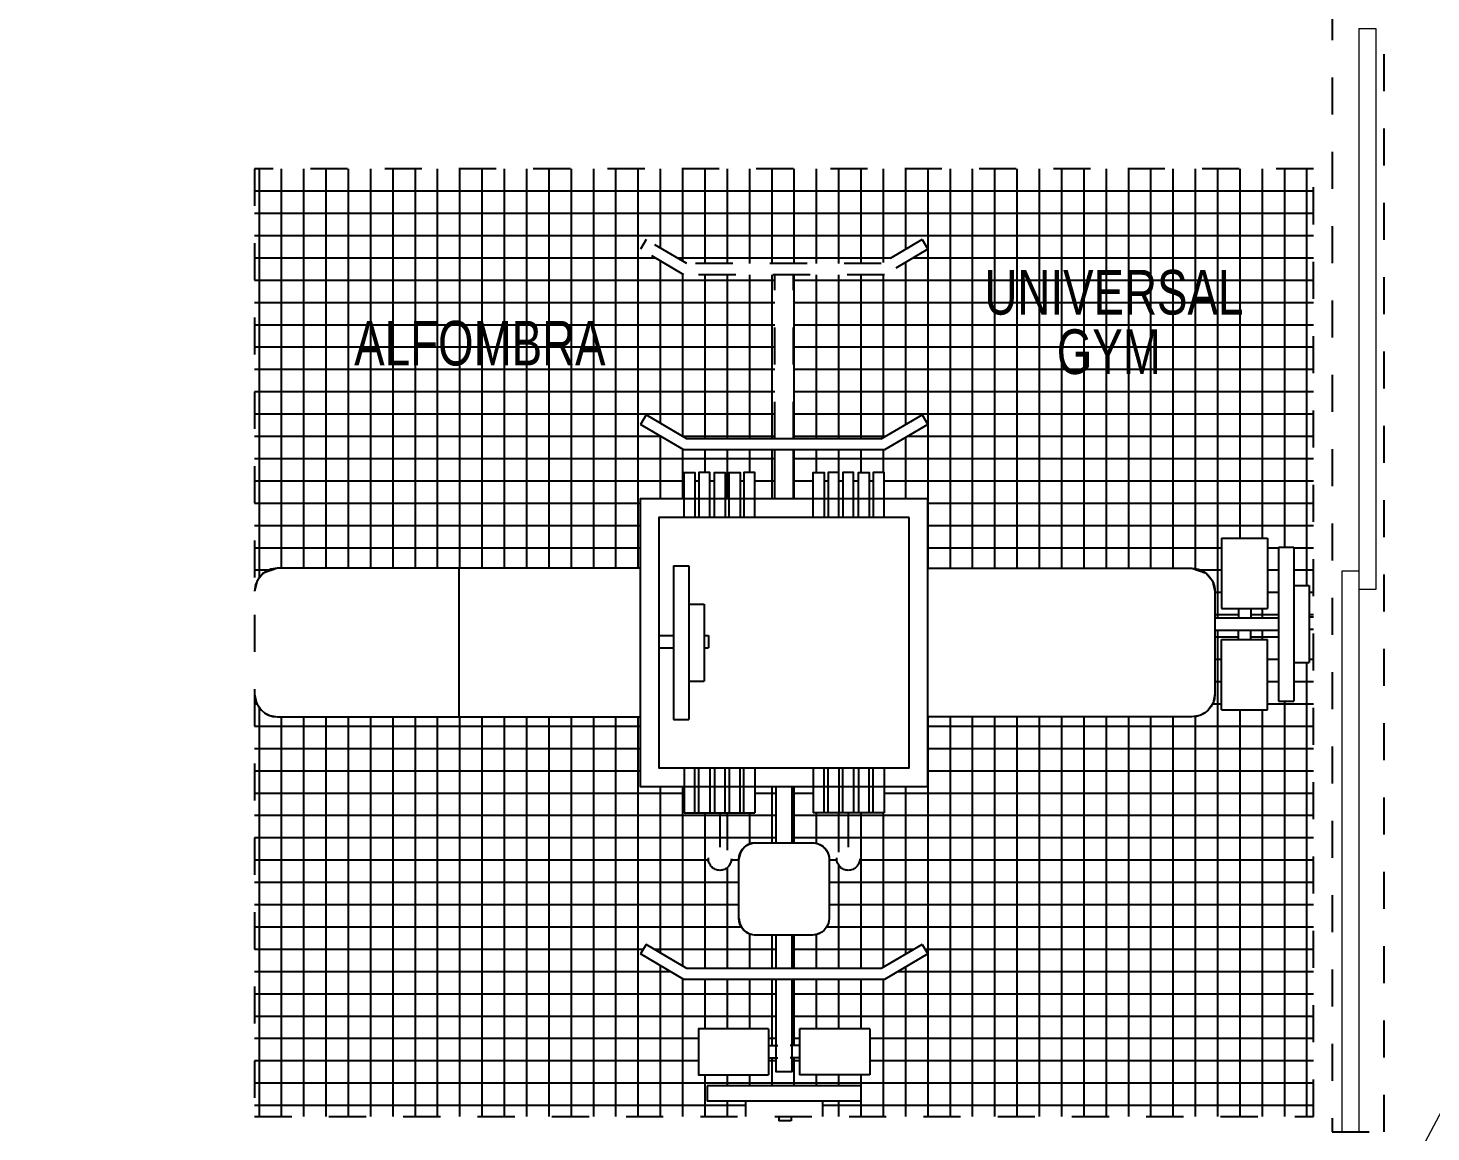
# Model space of a CAD drawing. Header units: metres. Extents: x -598 to 357, y -242 to 574.
# Drawn here: x -296.303 to -292.526, y 208.688 to 211.658 of the extents above; entities that cross this region are included whole.
import ezdxf

# ---------------------------------------------------------------- set-up
doc = ezdxf.new("R2010")
doc.units = ezdxf.units.M
doc.linetypes.add('HIDDEN', pattern=[0.375, 0.25, -0.125])
doc.linetypes.add('xref_Nivel TIPICO$0$HIDDEN2', pattern=[0.1875, 0.125, -0.0625])
for name, color, linetype in [('Muebles', 1, 'Continuous'), ('xref_Nivel PB$0$T-texto', 2, 'Continuous'), ('xref_Nivel TIPICO$0$D-dintel mamposteria', 1, 'Continuous')]:
    doc.layers.add(name, color=color, linetype=linetype)
doc.layers.add('Muro Mamspoteria', color=5, linetype='Continuous', lineweight=9)
doc.layers.add('xref_Nivel TIPICO$0$P-puerta', color=1, linetype='Continuous', lineweight=18)
doc.styles.add('SWISS', font='swisscl.ttf')
pattern_1 = [(0, (0, -100), (1.332267629550188e-17, 0.06), []), (90, (0, -100), (-0.06, 1.699661669294394e-17), [])]

# ---------------------------------------------------------------- blocks, each defined once
blk = doc.blocks.new('*U307')
at = {"layer": 'xref_Nivel TIPICO$0$D-dintel mamposteria', "linetype": 'xref_Nivel TIPICO$0$HIDDEN2', "ltscale": 0.5}
blk.add_lwpolyline([(0.1399995719503977, 1.18743628e-08), (0, 1.18743628e-08), (0, 5.83710274094534), (0.1399995719503977, 5.83710274094534)], close=True, dxfattribs=at)

msp = doc.modelspace()

# ---------------------------------------------------------------- hatches: boundary and pattern name
at = {"layer": 'Muebles', "true_color": 0x7aafdf}
h = msp.add_hatch(dxfattribs=at)
h.set_pattern_fill('_USER', color=143, scale=0.06, angle=-1.272221872585407e-14, style=0, double=1, pattern_type=0)
h.set_pattern_definition(pattern_1)
edge = h.paths.add_edge_path()
edge.add_arc((-293.169745408684, 210.1428461648043), 0.06169721256713956, 5.2807536121690646e-11, 89.99999999994719, ccw=False)
edge.add_line((-293.1080481961169, 210.1428461648043), (-293.1080481961168, 210.0711028772926))
edge.add_line((-293.1080481961168, 210.0711028772926), (-293.0445536773799, 210.0711028772927))
edge.add_line((-293.0445536773799, 210.0711028772927), (-293.0445536773797, 210.0964739452552))
edge.add_line((-293.0445536773797, 210.0964739452552), (-293.0900923021654, 210.096473945255))
edge.add_line((-293.0900923021654, 210.096473945255), (-293.0900923021661, 210.2852896739354))
edge.add_line((-293.0900923021661, 210.2852896739354), (-292.9658960527486, 210.2852896739354))
edge.add_line((-292.9658960527486, 210.2852896739354), (-292.9658960527483, 210.0964739452555))
edge.add_line((-292.9658960527483, 210.0964739452555), (-293.0114346775347, 210.0964739452553))
edge.add_line((-293.0114346775347, 210.0964739452553), (-293.0114346775341, 210.0711028772928))
edge.add_line((-293.0114346775341, 210.0711028772928), (-292.9365284693614, 210.071102877293))
edge.add_line((-292.9365284693614, 210.071102877293), (-292.9365284693618, 210.2615371263992))
edge.add_line((-292.9365284693618, 210.2615371263992), (-292.8951297195574, 210.2615371263993))
edge.add_line((-292.8951297195574, 210.2615371263993), (-292.895129719557, 210.1580402518853))
edge.add_line((-292.895129719557, 210.1580402518853), (-292.8537309697507, 210.1580402518854))
edge.add_line((-292.8537309697507, 210.1580402518854), (-292.8537309697506, 210.0238199923966))
edge.add_line((-292.8537309697506, 210.0238199923966), (-292.8425579658716, 210.0238199923944))
edge.add_line((-292.8425579658716, 210.0238199923944), (-292.8425579658715, 211.2795433773705))
edge.add_line((-292.8425579658715, 211.2795433773705), (-295.6925579658711, 211.2795433773707))
edge.add_line((-295.6925579658711, 211.2795433773707), (-295.6925579658713, 210.142846164804))
edge.add_arc((-295.6308607533043, 210.142846164804), 0.06169721256702587, 89.99999999968333, 180.0000000000528, ccw=False)
edge.add_line((-295.630860753304, 210.2045433773711), (-294.6545270315606, 210.2045433773708))
edge.add_line((-294.6545270315606, 210.2045433773708), (-294.6545270315605, 210.3915124430601))
edge.add_line((-294.6545270315605, 210.3915124430601), (-294.5366694169927, 210.3915124430601))
edge.add_line((-294.5366694169927, 210.3915124430601), (-294.5366694169928, 210.4621666419554))
edge.add_line((-294.5366694169928, 210.4621666419554), (-294.5074912069706, 210.4621666419553))
edge.add_line((-294.5074912069706, 210.4621666419553), (-294.5074912069704, 210.39151244306))
edge.add_line((-294.5074912069704, 210.39151244306), (-294.4969134646235, 210.39151244306))
edge.add_line((-294.4969134646235, 210.39151244306), (-294.4969134646236, 210.4621666419552))
edge.add_line((-294.4969134646236, 210.4621666419552), (-294.4677352546015, 210.4621666419559))
edge.add_line((-294.4677352546015, 210.4621666419559), (-294.4677352546014, 210.39151244306))
edge.add_line((-294.4677352546014, 210.39151244306), (-294.4549074670146, 210.39151244306))
edge.add_line((-294.4549074670146, 210.39151244306), (-294.4549074670151, 210.4621666419551))
edge.add_line((-294.4549074670151, 210.4621666419551), (-294.4257292569929, 210.4621666419554))
edge.add_line((-294.4257292569929, 210.4621666419554), (-294.4257292569925, 210.39151244306))
edge.add_line((-294.4257292569925, 210.39151244306), (-294.4151515146457, 210.39151244306))
edge.add_line((-294.4151515146457, 210.39151244306), (-294.4151515146457, 210.4621666419555))
edge.add_line((-294.4151515146457, 210.4621666419555), (-294.3859733046236, 210.4621666419555))
edge.add_line((-294.3859733046236, 210.4621666419555), (-294.3859733046236, 210.39151244306))
edge.add_line((-294.3859733046236, 210.39151244306), (-294.3753955622765, 210.3915124430599))
edge.add_line((-294.3753955622765, 210.3915124430599), (-294.3753955622765, 210.4621666419559))
edge.add_line((-294.3753955622765, 210.4621666419559), (-294.3462173522547, 210.4621666419555))
edge.add_line((-294.3462173522547, 210.4621666419555), (-294.3462173522545, 210.39151244306))
edge.add_line((-294.3462173522545, 210.39151244306), (-294.2925579658712, 210.39151244306))
edge.add_line((-294.2925579658712, 210.39151244306), (-294.2925579658713, 210.5228769397315))
edge.add_line((-294.2925579658713, 210.5228769397315), (-294.5375387676335, 210.5228769397316))
edge.add_line((-294.5375387676335, 210.5228769397316), (-294.654310107494, 210.5916697887997))
edge.add_line((-294.654310107494, 210.5916697887997), (-294.6390824327067, 210.6175177659073))
edge.add_line((-294.6390824327067, 210.6175177659073), (-294.5293588788123, 210.5528769397316))
edge.add_line((-294.5293588788123, 210.5528769397316), (-294.2925579658714, 210.5528769397316))
edge.add_line((-294.2925579658714, 210.5528769397316), (-294.2925579658713, 210.9942846560669))
edge.add_line((-294.2925579658713, 210.9942846560669), (-294.5375387676335, 210.9942846560669))
edge.add_line((-294.5375387676335, 210.9942846560669), (-294.6543101074943, 211.063077505135))
edge.add_line((-294.6543101074943, 211.063077505135), (-294.6390824327068, 211.0889254822429))
edge.add_line((-294.6390824327068, 211.0889254822429), (-294.5293588788124, 211.0242846560669))
edge.add_line((-294.5293588788124, 211.0242846560669), (-294.0057570529304, 211.0242846560668))
edge.add_line((-294.0057570529304, 211.0242846560668), (-293.8960334990363, 211.088925482243))
edge.add_line((-293.8960334990363, 211.088925482243), (-293.8808058242489, 211.0630775051354))
edge.add_line((-293.8808058242489, 211.0630775051354), (-293.9975771641094, 210.994284656067))
edge.add_line((-293.9975771641094, 210.994284656067), (-294.2425579658713, 210.994284656067))
edge.add_line((-294.2425579658713, 210.994284656067), (-294.2425579658714, 210.5528769397316))
edge.add_line((-294.2425579658714, 210.5528769397316), (-294.0057570529303, 210.5528769397316))
edge.add_line((-294.0057570529303, 210.5528769397316), (-293.8960334990362, 210.6175177659075))
edge.add_line((-293.8960334990362, 210.6175177659075), (-293.8808058242487, 210.5916697887998))
edge.add_line((-293.8808058242487, 210.5916697887998), (-293.9975771641093, 210.5228769397316))
edge.add_line((-293.9975771641093, 210.5228769397316), (-294.2425579658713, 210.5228769397315))
edge.add_line((-294.2425579658713, 210.5228769397315), (-294.2425579658712, 210.3915124430599))
edge.add_line((-294.2425579658712, 210.3915124430599), (-294.1888985794889, 210.3915124430599))
edge.add_line((-294.1888985794889, 210.3915124430599), (-294.1888985794889, 210.4621666419559))
edge.add_line((-294.1888985794889, 210.4621666419559), (-294.1597203694669, 210.4621666419558))
edge.add_line((-294.1597203694669, 210.4621666419558), (-294.1597203694668, 210.3915124430598))
edge.add_line((-294.1597203694668, 210.3915124430598), (-294.1491426271198, 210.3915124430598))
edge.add_line((-294.1491426271198, 210.3915124430598), (-294.1491426271198, 210.4621666419559))
edge.add_line((-294.1491426271198, 210.4621666419559), (-294.1199644170977, 210.4621666419561))
edge.add_line((-294.1199644170977, 210.4621666419561), (-294.1199644170975, 210.3915124430598))
edge.add_line((-294.1199644170975, 210.3915124430598), (-294.1093866747511, 210.3915124430598))
edge.add_line((-294.1093866747511, 210.3915124430598), (-294.1093866747508, 210.4621666419559))
edge.add_line((-294.1093866747508, 210.4621666419559), (-294.0802084647285, 210.4621666419557))
edge.add_line((-294.0802084647285, 210.4621666419557), (-294.0802084647288, 210.3915124430598))
edge.add_line((-294.0802084647288, 210.3915124430598), (-294.067380677142, 210.3915124430598))
edge.add_line((-294.067380677142, 210.3915124430598), (-294.067380677142, 210.4621666419562))
edge.add_line((-294.067380677142, 210.4621666419562), (-294.03820246712, 210.4621666419562))
edge.add_line((-294.03820246712, 210.4621666419562), (-294.0382024671199, 210.3915124430598))
edge.add_line((-294.0382024671199, 210.3915124430598), (-294.0276247247729, 210.3915124430598))
edge.add_line((-294.0276247247729, 210.3915124430598), (-294.027624724773, 210.4621666419561))
edge.add_line((-294.027624724773, 210.4621666419561), (-293.9984465147508, 210.4621666419562))
edge.add_line((-293.9984465147508, 210.4621666419562), (-293.9984465147508, 210.3915124430596))
edge.add_line((-293.9984465147508, 210.3915124430596), (-293.8805889001821, 210.3915124430596))
edge.add_line((-293.8805889001821, 210.3915124430596), (-293.8805889001821, 210.204543377371))
edge.add_line((-293.8805889001821, 210.204543377371), (-293.169745408684, 210.2045433773714))
h = msp.add_hatch(dxfattribs=at)
h.set_pattern_fill('_USER', color=143, scale=0.06, angle=-1.272221872585407e-14, style=0, double=1, pattern_type=0)
h.set_pattern_definition(pattern_1)
edge = h.paths.add_edge_path()
edge.add_line((-292.8425579658717, 208.7295433773702), (-292.8425579658716, 209.9907009925491))
edge.add_line((-292.8425579658716, 209.9907009925491), (-292.8537309697506, 209.9907009925508))
edge.add_line((-292.8537309697506, 209.9907009925508), (-292.8537309697502, 209.9510465028573))
edge.add_line((-292.8537309697502, 209.9510465028573), (-292.8951297195564, 209.9510465028574))
edge.add_line((-292.8951297195564, 209.9510465028574), (-292.8951297195563, 209.8475496283434))
edge.add_line((-292.8951297195563, 209.8475496283434), (-292.9365284693613, 209.847549628343))
edge.add_line((-292.9365284693613, 209.847549628343), (-292.9365284693616, 210.0379838774496))
edge.add_line((-292.9365284693616, 210.0379838774496), (-293.0114346775345, 210.0379838774494))
edge.add_line((-293.0114346775345, 210.0379838774494), (-293.0114346775341, 210.0126128094868))
edge.add_line((-293.0114346775341, 210.0126128094868), (-292.9658960527482, 210.0126128094869))
edge.add_line((-292.9658960527482, 210.0126128094869), (-292.9658960527482, 209.823797080809))
edge.add_line((-292.9658960527482, 209.823797080809), (-293.090092302165, 209.8237970808086))
edge.add_line((-293.090092302165, 209.8237970808086), (-293.0900923021654, 210.0126128094865))
edge.add_line((-293.0900923021654, 210.0126128094865), (-293.0445536773797, 210.0126128094867))
edge.add_line((-293.0445536773797, 210.0126128094867), (-293.0445536773796, 210.0379838774491))
edge.add_line((-293.0445536773796, 210.0379838774491), (-293.1080481961168, 210.037983877449))
edge.add_line((-293.1080481961168, 210.037983877449), (-293.1080481961167, 209.8662405899379))
edge.add_arc((-293.1697454086837, 209.866240589938), 0.06169721256702587, 269.9999999999472, 359.99999999994725, ccw=False)
edge.add_line((-293.1697454086838, 209.804543377371), (-293.8805889001822, 209.804543377371))
edge.add_line((-293.8805889001822, 209.804543377371), (-293.8805889001823, 209.6175743116814))
edge.add_line((-293.8805889001823, 209.6175743116814), (-293.9984465147503, 209.6175743116814))
edge.add_line((-293.9984465147503, 209.6175743116814), (-293.9984465147502, 209.546920112786))
edge.add_line((-293.9984465147502, 209.546920112786), (-294.0276247247726, 209.5469201127863))
edge.add_line((-294.0276247247726, 209.5469201127863), (-294.0947975697392, 209.5469201127865))
edge.add_line((-294.0947975697392, 209.5469201127865), (-294.0947975697393, 209.4538856257635))
edge.add_arc((-294.0947975697393, 209.4229117307368), 0.03097389502670467, -90.00000000010522, 90, ccw=False)
edge.add_arc((-294.0947975697392, 209.4229117307368), 0.03097389502670467, 90.00000000010522, 269.99999999978974, ccw=False)
edge.add_line((-294.0947975697393, 209.4538856257635), (-294.0947975697392, 209.5469201127867))
edge.add_line((-294.0947975697392, 209.5469201127867), (-294.1093866747503, 209.5469201127866))
edge.add_line((-294.1093866747503, 209.5469201127866), (-294.1888985794887, 209.5469201127866))
edge.add_line((-294.1888985794887, 209.5469201127866), (-294.1888985794886, 209.6175743116816))
edge.add_line((-294.1888985794886, 209.6175743116816), (-294.2464993497538, 209.6175743116816))
edge.add_line((-294.2464993497538, 209.6175743116816), (-294.2464993497538, 209.4662366237085))
edge.add_line((-294.2464993497538, 209.4662366237085), (-294.1914368771855, 209.4662366237084))
edge.add_arc((-294.1914368771853, 209.4209517943528), 0.04528482935558031, 7.190692485892214e-11, 90.00000000021578, ccw=False)
edge.add_line((-294.1461520478297, 209.4209517943529), (-294.1461520478297, 209.263164966139))
edge.add_arc((-294.1914368771855, 209.2631649661388), 0.04528482935580769, -90, 1.439275365555659e-10, ccw=False)
edge.add_line((-294.1914368771855, 209.2178801367831), (-294.2464993497539, 209.2178801367831))
edge.add_line((-294.2464993497539, 209.2178801367831), (-294.2464993497539, 209.1281885540218))
edge.add_line((-294.2464993497539, 209.1281885540218), (-294.0057570529305, 209.1281885540217))
edge.add_line((-294.0057570529305, 209.1281885540217), (-293.8960334990364, 209.1928293801978))
edge.add_line((-293.8960334990364, 209.1928293801978), (-293.8808058242489, 209.1669814030901))
edge.add_line((-293.8808058242489, 209.1669814030901), (-293.9975771641095, 209.0981885540221))
edge.add_line((-293.9975771641095, 209.0981885540221), (-294.2464993497539, 209.098188554022))
edge.add_line((-294.2464993497539, 209.098188554022), (-294.246499349754, 208.9203660849998))
edge.add_line((-294.246499349754, 208.9203660849998), (-294.2256273979871, 208.9203660849998))
edge.add_line((-294.2256273979871, 208.9203660849998), (-294.2256273979872, 208.9659047097857))
edge.add_line((-294.2256273979872, 208.9659047097857), (-294.0368116693072, 208.9659047097855))
edge.add_line((-294.0368116693072, 208.9659047097855), (-294.036811669307, 208.8417084603686))
edge.add_line((-294.036811669307, 208.8417084603686), (-294.225627397987, 208.8417084603681))
edge.add_line((-294.225627397987, 208.8417084603681), (-294.2256273979871, 208.8872470851545))
edge.add_line((-294.2256273979871, 208.8872470851545), (-294.2464993497539, 208.8872470851541))
edge.add_line((-294.2464993497539, 208.8872470851541), (-294.2464993497539, 208.8497317874661))
edge.add_line((-294.2464993497539, 208.8497317874661), (-294.2886165819886, 208.8497317874661))
edge.add_line((-294.2886165819886, 208.8497317874661), (-294.2886165819887, 208.8872470851541))
edge.add_line((-294.2886165819887, 208.8872470851541), (-294.3094885337555, 208.8872470851542))
edge.add_line((-294.3094885337555, 208.8872470851542), (-294.3094885337554, 208.8417084603685))
edge.add_line((-294.3094885337554, 208.8417084603685), (-294.4983042624336, 208.8417084603682))
edge.add_line((-294.4983042624336, 208.8417084603682), (-294.4983042624339, 208.9659047097852))
edge.add_line((-294.4983042624339, 208.9659047097852), (-294.3094885337557, 208.9659047097854))
edge.add_line((-294.3094885337557, 208.9659047097854), (-294.3094885337556, 208.9203660849997))
edge.add_line((-294.3094885337556, 208.9203660849997), (-294.2886165819886, 208.9203660849996))
edge.add_line((-294.2886165819886, 208.9203660849996), (-294.2886165819885, 209.0981885540219))
edge.add_line((-294.2886165819885, 209.0981885540219), (-294.5375387676336, 209.0981885540218))
edge.add_line((-294.5375387676336, 209.0981885540218), (-294.6543101074944, 209.1669814030899))
edge.add_line((-294.6543101074944, 209.1669814030899), (-294.6390824327067, 209.1928293801976))
edge.add_line((-294.6390824327067, 209.1928293801976), (-294.5293588788126, 209.1281885540218))
edge.add_line((-294.5293588788126, 209.1281885540218), (-294.2886165819887, 209.1281885540217))
edge.add_line((-294.2886165819887, 209.1281885540217), (-294.2886165819885, 209.2178801367832))
edge.add_line((-294.2886165819885, 209.2178801367832), (-294.3436790545571, 209.2178801367832))
edge.add_arc((-294.3436790545571, 209.2631649661389), 0.045284829355694, 179.9999999999281, 270, ccw=False)
edge.add_line((-294.3889638839128, 209.263164966139), (-294.3889638839129, 209.4209517943528))
edge.add_arc((-294.3436790545572, 209.4209517943529), 0.045284829355694, 89.99999999985619, 180.0000000001438, ccw=False)
edge.add_line((-294.3436790545571, 209.4662366237087), (-294.2886165819887, 209.4662366237085))
edge.add_line((-294.2886165819887, 209.4662366237085), (-294.2886165819886, 209.6175743116816))
edge.add_line((-294.2886165819886, 209.6175743116816), (-294.3462173522541, 209.6175743116817))
edge.add_line((-294.3462173522541, 209.6175743116817), (-294.3462173522543, 209.5469201127866))
edge.add_line((-294.3462173522543, 209.5469201127866), (-294.3753955622764, 209.5469201127864))
edge.add_line((-294.3753955622764, 209.5469201127864), (-294.4403183620034, 209.5469201127864))
edge.add_line((-294.4403183620034, 209.5469201127864), (-294.4403183620032, 209.4538856257636))
edge.add_arc((-294.4403183620032, 209.4229117307369), 0.03097389502664782, -90, 90.00000000010522, ccw=False)
edge.add_arc((-294.4403183620031, 209.4229117307368), 0.03097389502653414, 90.00000000021032, 269.99999999989484, ccw=False)
edge.add_line((-294.4403183620032, 209.4538856257633), (-294.4403183620034, 209.5469201127866))
edge.add_line((-294.4403183620034, 209.5469201127866), (-294.4549074670146, 209.5469201127866))
edge.add_line((-294.4549074670146, 209.5469201127866), (-294.5366694169924, 209.5469201127865))
edge.add_line((-294.5366694169924, 209.5469201127865), (-294.5366694169923, 209.6175743116818))
edge.add_line((-294.5366694169923, 209.6175743116818), (-294.6545270315606, 209.6175743116818))
edge.add_line((-294.6545270315606, 209.6175743116818), (-294.6545270315606, 209.8045433773707))
edge.add_line((-294.6545270315606, 209.8045433773707), (-295.6308607533043, 209.8045433773705))
edge.add_arc((-295.6308607533044, 209.8662405899375), 0.06169721256696903, 180, 270.00000000010556, ccw=False)
edge.add_line((-295.6925579658713, 209.8662405899375), (-295.6925579658716, 208.7295433773706))
edge.add_line((-295.6925579658716, 208.7295433773706), (-294.3710548403851, 208.7295433773705))
edge.add_line((-294.3710548403851, 208.7295433773705), (-294.3710548403855, 208.7709421271766))
edge.add_line((-294.3710548403855, 208.7709421271766), (-294.474551714899, 208.7709421271764))
edge.add_line((-294.474551714899, 208.7709421271764), (-294.4745517148995, 208.8123408769814))
edge.add_line((-294.4745517148995, 208.8123408769814), (-294.0605642168433, 208.8123408769816))
edge.add_line((-294.0605642168433, 208.8123408769816), (-294.0605642168434, 208.770942127177))
edge.add_line((-294.0605642168434, 208.770942127177), (-294.1640610913573, 208.7709421271769))
edge.add_line((-294.1640610913573, 208.7709421271769), (-294.1640610913573, 208.7295433773704))
edge.add_line((-294.1640610913573, 208.7295433773704), (-292.8425579658717, 208.7295433773702))

# ---------------------------------------------------------------- linework, layer by layer
at = {"layer": 'Muebles', "color": 1, "linetype": 'HIDDEN', "ltscale": 0.3}
for p, q in [((-294.639082432707, 211.0889254822428), (-294.6543101074944, 211.0630775051349)), ((-293.8960334990365, 211.0889254822428), (-293.880805824249, 211.0630775051353)), ((-294.2925579658715, 210.5528769397316), (-294.2925579658714, 210.9942846560661)), ((-294.2425579658715, 210.5528769397312), (-294.2425579658715, 210.9942846560662)), ((-294.4403183620035, 209.5469201127866), (-294.4403183620033, 209.4538856257632)), ((-294.0947975697393, 209.5469201127864), (-294.0947975697395, 209.4538856257633))]:
    msp.add_line(p, q, dxfattribs=at)
at = {"layer": 'Muebles', "color": 1}
for p, q in [((-294.2925579658714, 210.3915124430598), (-294.2925579658714, 210.5228769397306)), ((-294.2425579658714, 210.39151244306), (-294.2425579658715, 210.5228769397308)), ((-293.0900923021661, 210.2852896739354), (-293.0900923021656, 210.0964739452551)), ((-293.0900923021661, 210.2852896739354), (-292.9658960527486, 210.2852896739354)), ((-292.9658960527486, 210.2852896739354), (-292.9658960527483, 210.0964739452555)), ((-292.9365284693618, 210.2615371263992), (-292.8951297195574, 210.2615371263993)), ((-292.9365284693618, 210.2615371263992), (-292.9365284693613, 209.847549628343)), ((-292.8951297195574, 210.2615371263993), (-292.8951297195566, 209.8475496283434)), ((-295.1426938924324, 210.2045433773708), (-295.1426938924324, 209.8045433773706)), ((-294.5649710088278, 210.2115371263995), (-294.5235722590234, 210.2115371263995)), ((-294.5649710088278, 210.2115371263995), (-294.5649710088272, 209.7975496283436)), ((-294.5235722590234, 210.2115371263995), (-294.5235722590226, 209.7975496283436)), ((-292.8951297195574, 210.1580402518853), (-292.8537309697509, 210.1580402518855)), ((-292.8537309697509, 210.1580402518855), (-292.8537309697505, 209.9510465028573)), ((-294.5235722590232, 210.1080402518855), (-294.482173509217, 210.1080402518857)), ((-294.482173509217, 210.1080402518857), (-294.4821735092163, 209.9010465028577)), ((-293.1080481961166, 210.0711028772926), (-292.9365284693616, 210.071102877293)), ((-293.0900923021656, 210.0964739452551), (-292.9658960527483, 210.0964739452555)), ((-293.0445536773798, 210.0964739452552), (-293.04455367738, 210.0711028772928)), ((-293.0445536773797, 210.0915695559235), (-293.0445536773797, 210.0915695559235)), ((-293.0114346775345, 210.0964739452553), (-293.0114346775343, 210.0711028772928)), ((-292.8537309697508, 210.0738199923965), (-292.8425579658715, 210.0738199923943)), ((-293.1080481961168, 210.0379838774489), (-292.9365284693613, 210.0379838774496)), ((-293.0445536773797, 210.0126128094869), (-293.0445536773797, 210.0379838774492)), ((-293.0114346775343, 210.0126128094868), (-293.0114346775344, 210.0379838774492)), ((-292.8537309697506, 210.0407009925507), (-292.8425579658717, 210.040700992549)), ((-294.6045270315607, 210.0238199923969), (-294.5649710088273, 210.023819992395)), ((-294.4821735092165, 210.0238199923969), (-294.4710005053376, 210.0238199923947)), ((-294.4710005053376, 210.0238199923947), (-294.4710005053376, 209.9907009925514)), ((-293.0900923021651, 209.8237970808086), (-293.0900923021654, 210.0126128094865)), ((-293.0900923021654, 210.0126128094865), (-292.9658960527484, 210.0126128094869)), ((-293.0445536773797, 210.0175171988207), (-293.0445536773797, 210.0175171988207)), ((-292.9658960527483, 209.823797080809), (-292.9658960527484, 210.0126128094869)), ((-294.6045270315606, 209.9907009925512), (-294.5649710088275, 209.9907009925495)), ((-294.4821735092166, 209.9907009925514), (-294.4710005053375, 209.9907009925495)), ((-292.8951297195569, 209.9510465028574), (-292.8537309697505, 209.9510465028573)), ((-294.5235722590227, 209.9010465028577), (-294.4821735092163, 209.9010465028577)), ((-292.9365284693613, 209.847549628343), (-292.8951297195566, 209.8475496283434)), ((-293.0900923021651, 209.8237970808086), (-292.9658960527483, 209.823797080809)), ((-294.5649710088272, 209.7975496283436), (-294.5235722590226, 209.7975496283436)), ((-294.6390824327069, 209.1928293801976), (-294.6543101074945, 209.1669814030897)), ((-293.8960334990367, 209.1928293801979), (-293.880805824249, 209.16698140309)), ((-294.3094885337558, 208.9659047097853), (-294.3094885337556, 208.8417084603682)), ((-294.0368116693073, 208.9659047097855), (-294.2256273979874, 208.9659047097855)), ((-294.2256273979874, 208.9659047097855), (-294.2256273979872, 208.841708460368)), ((-294.0368116693073, 208.9659047097855), (-294.0368116693071, 208.8417084603685)), ((-294.3094885337557, 208.9203660849996), (-294.2841174657933, 208.9203660849996)), ((-294.3045841444219, 208.9203660849993), (-294.3045841444219, 208.9203660849993)), ((-294.2256273979874, 208.9203660849996), (-294.2509984659499, 208.9203660849996)), ((-294.2305317873191, 208.9203660849996), (-294.2305317873191, 208.9203660849996)), ((-294.3094885337557, 208.8872470851541), (-294.2841174657933, 208.887247085154)), ((-294.2256273979874, 208.8872470851543), (-294.2509984659497, 208.8872470851539)), ((-294.0368116693071, 208.8417084603685), (-294.2256273979872, 208.841708460368)), ((-294.4745517148996, 208.8123408769813), (-294.4745517148992, 208.7709421271763)), ((-294.0605642168435, 208.8123408769815), (-294.4745517148996, 208.8123408769813)), ((-294.0605642168435, 208.8123408769815), (-294.0605642168436, 208.7709421271769)), ((-294.0605642168436, 208.7709421271769), (-294.4745517148992, 208.7709421271763)), ((-294.3710548403856, 208.7709421271766), (-294.3710548403853, 208.7295433773702)), ((-294.1640610913574, 208.7709421271769), (-294.1640610913574, 208.7295433773708)), ((-294.2814003506919, 208.7295433773705), (-294.2814003506936, 208.7183703734914)), ((-294.2482813508483, 208.7183703734913), (-294.2814003506918, 208.7183703734915)), ((-294.2482813508462, 208.7295433773706), (-294.2482813508483, 208.7183703734913))]:
    msp.add_line(p, q, dxfattribs=at)
at = {"layer": 'Muebles', "color": 1, "linetype": 'HIDDEN', "ltscale": 0.3}
msp.add_lwpolyline([(-292.8425579658715, 211.2795433773704), (-295.6925579658712, 211.2795433773705), (-295.6925579658717, 208.7295433773705), (-292.8425579658719, 208.7295433773701)], close=True, dxfattribs=at)
for points in [[(-293.8960334990365, 211.0889254822428), (-294.0057570529307, 211.0242846560668), (-294.5293588788127, 211.0242846560668), (-294.6390824327067, 211.0889254822427)], [(-293.880805824249, 211.0630775051353), (-293.9975771641095, 210.994284656067), (-294.5375387676337, 210.9942846560668), (-294.6543101074943, 211.0630775051348)]]:
    msp.add_lwpolyline(points, dxfattribs=at)
at = {"layer": 'Muebles', "color": 1}
for points in [[(-294.6390824327073, 210.6175177659072), (-294.6543101074946, 210.5916697887994)], [(-294.0057570529305, 210.5528769397314), (-294.5293588788125, 210.5528769397314), (-294.6390824327067, 210.6175177659072)], [(-294.0057570529308, 210.5528769397317), (-293.8960334990367, 210.6175177659075), (-293.8808058242491, 210.5916697887998)], [(-293.8808058242489, 210.5916697887998), (-293.9975771641094, 210.5228769397315), (-294.5375387676336, 210.5228769397315), (-294.6543101074942, 210.5916697887995)], [(-294.5366694169928, 210.3415124430601), (-294.5366694169929, 210.4621666419553), (-294.5074912069708, 210.4621666419552), (-294.5074912069705, 210.3415124430603)], [(-294.4677352546015, 210.3415124430601), (-294.4677352546017, 210.4621666419557), (-294.4969134646238, 210.4621666419552), (-294.4969134646236, 210.34151244306)], [(-294.4549074670144, 210.34151244306), (-294.4549074670152, 210.462166641955), (-294.425729256993, 210.4621666419553), (-294.4257292569923, 210.34151244306)], [(-294.4151515146459, 210.34151244306), (-294.4151515146459, 210.4621666419554), (-294.3859733046237, 210.4621666419554), (-294.3859733046239, 210.3415124430603)], [(-294.3462173522546, 210.3415124430604), (-294.3462173522548, 210.4621666419554), (-294.3753955622768, 210.4621666419557), (-294.3753955622767, 210.3415124430603)], [(-294.188898579489, 210.3415124430607), (-294.188898579489, 210.4621666419559), (-294.159720369467, 210.4621666419557), (-294.1597203694668, 210.3415124430605)], [(-294.1199644170976, 210.3415124430607), (-294.1199644170979, 210.462166641956), (-294.1491426271199, 210.4621666419558), (-294.14914262712, 210.3415124430603)], [(-294.0802084647291, 210.3415124430605), (-294.0802084647286, 210.4621666419557), (-294.1093866747509, 210.4621666419557), (-294.1093866747514, 210.3415124430607)], [(-294.0673806771421, 210.3415124430605), (-294.0673806771421, 210.4621666419561), (-294.0382024671201, 210.462166641956), (-294.03820246712, 210.3415124430608)], [(-293.9984465147509, 210.341512443061), (-293.9984465147509, 210.4621666419561), (-294.0276247247731, 210.4621666419561), (-294.0276247247729, 210.3415124430607)], [(-295.6308607533045, 210.204543377371), (-295.669283594915, 210.1911186339875), (-295.686013067128, 210.1705006096265), (-295.6925579658715, 210.1428461648041)], [(-293.1697454086848, 210.2045433773729), (-293.1313225670742, 210.1911186339897), (-293.114593094861, 210.1705006096285), (-293.1080481961176, 210.142846164806)], [(-295.6925579658719, 209.8662405899374), (-295.6876699185299, 209.8421726696918), (-295.6744872706911, 209.8226140725509), (-295.6657634055192, 209.8153647517926), (-295.6521212602041, 209.8083222259679), (-295.6308607533047, 209.8045433773704)], [(-293.108048196117, 209.8662405899394), (-293.1129362434588, 209.842172669694), (-293.1261188912977, 209.822614072553), (-293.1348427564696, 209.8153647517946), (-293.1484849017847, 209.8083222259698), (-293.169745408684, 209.8045433773726)], [(-294.5366694169924, 209.6675743116814), (-294.5366694169925, 209.5469201127864)], [(-294.5074912069705, 209.5469201127864), (-294.5074912069704, 209.6675743116817)], [(-294.4969134646234, 209.5469201127863), (-294.4969134646232, 209.6675743116817)], [(-294.4677352546013, 209.6675743116814), (-294.4677352546013, 209.5469201127862)], [(-294.4549074670141, 209.667574311682), (-294.4549074670147, 209.5469201127866)], [(-294.4257292569926, 209.5469201127865), (-294.4257292569919, 209.6675743116816)], [(-294.4151515146456, 209.6675743116817), (-294.4151515146456, 209.5469201127864)], [(-294.3859733046235, 209.5469201127864), (-294.3859733046234, 209.6675743116818)], [(-294.3753955622765, 209.5469201127863), (-294.3753955622765, 209.6675743116814)], [(-294.3462173522543, 209.6675743116816), (-294.3462173522544, 209.5469201127865)], [(-294.1888985794887, 209.6675743116813), (-294.1888985794888, 209.5469201127862)], [(-294.1597203694666, 209.5469201127862), (-294.1597203694665, 209.6675743116816)], [(-294.1491426271196, 209.5469201127864), (-294.1491426271195, 209.6675743116817)], [(-294.1199644170973, 209.6675743116813), (-294.1199644170975, 209.5469201127862)], [(-294.1093866747504, 209.5469201127865), (-294.1093866747511, 209.6675743116816)], [(-294.0802084647289, 209.6675743116816), (-294.0802084647282, 209.5469201127866)], [(-294.0673806771417, 209.6675743116816), (-294.0673806771417, 209.5469201127862)], [(-294.0382024671196, 209.546920112786), (-294.0382024671197, 209.6675743116813)], [(-294.0276247247727, 209.5469201127862), (-294.0276247247726, 209.6675743116812)], [(-293.9984465147505, 209.6675743116813), (-293.9984465147504, 209.5469201127859)], [(-294.2886165819888, 209.4662366237082), (-294.2886165819887, 209.6175743116816)], [(-294.246499349754, 209.6175743116814), (-294.2464993497539, 209.4662366237082)], [(-294.5366694169929, 209.5469201127864), (-294.3462173522547, 209.5469201127866)], [(-293.9984465147505, 209.5469201127867), (-294.1888985794887, 209.5469201127866)], [(-294.3436790545576, 209.4662366237087), (-294.3546200083079, 209.4648950680225), (-294.3639415751837, 209.4614505107231), (-294.3709615832436, 209.4570956651784), (-294.3790335412492, 209.4492497808632), (-294.3849740462293, 209.439537795338), (-294.3885458418263, 209.4270907820517), (-294.3889638839133, 209.4209517943526)], [(-294.1914368771856, 209.4662366237088), (-294.1804959234352, 209.4648950680225), (-294.1711743565596, 209.4614505107232), (-294.1641543484996, 209.4570956651785), (-294.156082390494, 209.4492497808632), (-294.150141885514, 209.4395377953381), (-294.1465700899169, 209.4270907820518), (-294.1461520478298, 209.4209517943529)], [(-294.3889638839133, 209.2631649661388), (-294.3867960749808, 209.2493216168478), (-294.3819921672566, 209.2390232767802), (-294.3757002644799, 209.2311437562166), (-294.3693128783212, 209.2258337078019), (-294.3579932190505, 209.2202019533877), (-294.3436790545576, 209.2178801367831)], [(-294.1461520478296, 209.263164966139), (-294.1483198567621, 209.2493216168479), (-294.1531237644863, 209.2390232767803), (-294.159415667263, 209.2311437562168), (-294.1658030534217, 209.2258337078019), (-294.1771227126923, 209.2202019533879), (-294.1914368771853, 209.2178801367831)], [(-294.2886165819888, 209.1281885540218), (-294.2886165819887, 209.217880136783)], [(-294.2464993497541, 209.2178801367832), (-294.2464993497541, 209.1281885540217)], [(-293.880805824249, 209.16698140309), (-293.9975771641096, 209.098188554022), (-294.5375387676337, 209.0981885540218), (-294.6543101074943, 209.1669814030897)], [(-293.8960334990365, 209.1928293801977), (-294.0057570529307, 209.1281885540216), (-294.5293588788127, 209.1281885540217), (-294.6390824327068, 209.1928293801975)], [(-294.2464993497541, 209.0981885540219), (-294.2464993497541, 208.8497317874659), (-294.2886165819888, 208.8497317874659), (-294.2886165819887, 209.0981885540219)], [(-294.3094885337561, 208.9659047097854), (-294.4983042624343, 208.9659047097851), (-294.4983042624341, 208.8417084603682), (-294.3094885337559, 208.8417084603684)]]:
    msp.add_lwpolyline(points, dxfattribs=at)
for points in [[(-293.8805889001823, 210.3915124430595), (-294.6545270315606, 210.39151244306), (-294.6545270315607, 209.6175743116817), (-293.8805889001824, 209.6175743116813)], [(-293.9305889001823, 210.3415124430596), (-294.6045270315606, 210.3415124430599), (-294.6045270315608, 209.6675743116817), (-293.9305889001823, 209.6675743116812)]]:
    msp.add_lwpolyline(points, close=True, dxfattribs=at)
for points in [[(-294.6545270315606, 210.2045433773707), (-295.6308607533041, 210.204543377371, 0.414213562373095), (-295.6925579658713, 210.1428461648041)], [(-293.8805889001824, 210.2045433773708), (-293.169745408684, 210.2045433773713, -0.414213562373095), (-293.108048196117, 210.1428461648041), (-293.1080481961168, 209.8662405899378, -0.4142135623731767), (-293.1697454086839, 209.8045433773709), (-293.8805889001824, 209.8045433773709)], [(-295.6925579658714, 209.8662405899374, 0.4142135623731728), (-295.6308607533044, 209.8045433773704), (-294.6545270315606, 209.8045433773706)]]:
    msp.add_lwpolyline(points, format="xyb", dxfattribs=at)
msp.add_lwpolyline([(-294.1461520478298, 209.4209517943529), (-294.1461520478298, 209.2631649661388, -0.4142135623730696), (-294.1914368771855, 209.217880136783), (-294.3436790545573, 209.2178801367831, -0.4142135623731584), (-294.388963883913, 209.2631649661388), (-294.388963883913, 209.4209517943527, -0.4142135623731049), (-294.3436790545574, 209.4662366237085), (-294.1914368771856, 209.4662366237083, -0.414213562373123)], format="xyb", close=True, dxfattribs=at)
at = {"layer": 'Muebles', "color": 1, "linetype": 'HIDDEN', "ltscale": 0.02}
for centre in [(-294.4403183620033, 209.4229117307368), (-294.0947975697395, 209.4229117307366)]:
    msp.add_circle(centre, 0.0309738950266365, dxfattribs=at)
at = {"layer": 'Muro Mamspoteria'}
msp.add_line((-317.2993745918463, 162.1360715526884), (-283.4014883754805, 225.8390739296676), dxfattribs=at)
at = {"layer": 'xref_Nivel TIPICO$0$P-puerta'}
for points in [[(-292.7201092230034, 211.6567517092716), (-292.7201092230034, 208.6882003506733), (-292.7651092230034, 208.6882003506733), (-292.7651092230034, 210.1974760359096), (-292.7201092230034, 210.1974760359096)], [(-292.7201092230034, 211.6567517092716), (-292.6751092230033, 211.6567517092716), (-292.6751092230033, 210.1474760240353), (-292.7201092230034, 210.1474760240353)]]:
    msp.add_lwpolyline(points, dxfattribs=at)

# ---------------------------------------------------------------- block references
at = {"layer": 'Muro Mamspoteria', "lineweight": 0, "xscale": -1}
msp.add_blockref('*U307', (-292.6525583939211, 208.6882003506733), dxfattribs=at)

# ---------------------------------------------------------------- texts
at = {"layer": 'xref_Nivel PB$0$T-texto', "style": 'SWISS'}
for s, p in [('UNIVERSAL', (-293.7282755934401, 210.8871982722803)), ('ALFOMBRA', (-295.4246523239635, 210.7503290395645)), ('GYM', (-293.5334966598913, 210.727356760444))]:
    msp.add_text(s, height=0.12, rotation=359.9999999999088, dxfattribs=at).set_placement(p)

doc.saveas('drawing.dxf')
